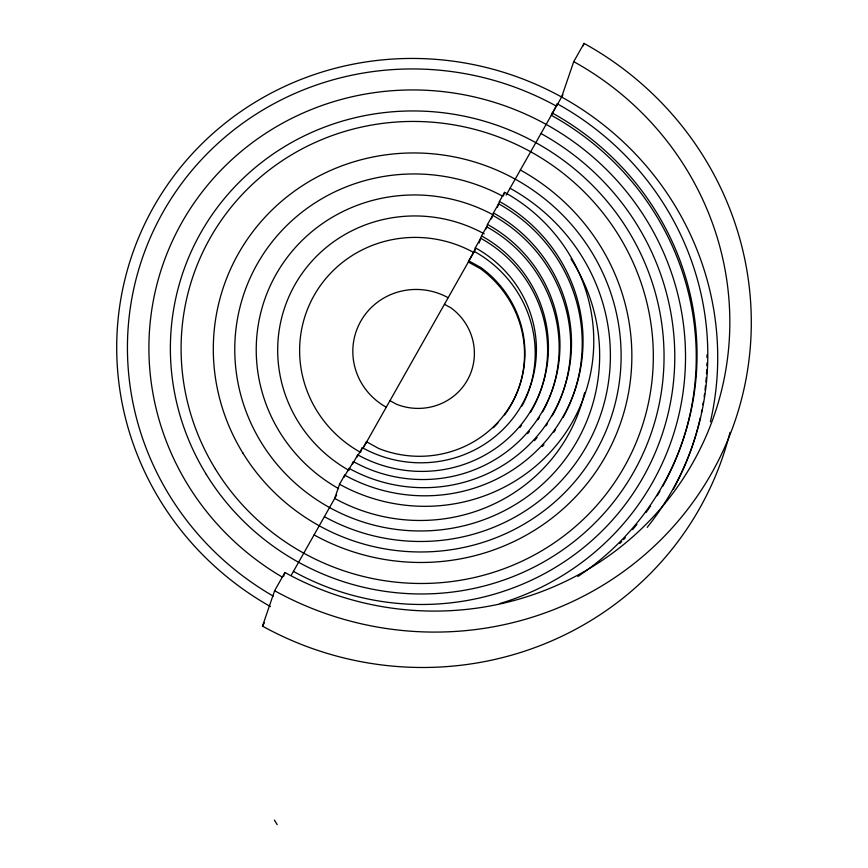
<?xml version="1.0" encoding="UTF-8"?>
<svg xmlns="http://www.w3.org/2000/svg" width="868" height="868" viewBox="0 0 868 868"><rect width="100%" height="100%" fill="white"/><g stroke="black" fill="none" stroke-linecap="round" stroke-linejoin="round"><path stroke-width="1.3" d="M729.988 432.351A322.874 314.086 18.9 0 1 262.494 626.132L274.613 590.728L284.921 572.489A301.359 293.145 18.9 0 0 692.859 462.698A301.359 293.145 18.9 0 0 573.737 61.65L584.045 43.4A322.874 314.086 18.9 0 1 711.684 473.103A322.874 314.086 18.9 0 1 274.613 590.728M283.63 576.276L284.921 572.489M339.54 484.257A172.2 167.513 18.9 0 0 572.652 421.522A172.2 167.513 18.9 0 0 504.579 192.349L499.415 201.474A161.437 157.043 18.9 0 1 563.234 416.325A161.437 157.043 18.9 0 1 344.704 475.132L339.54 484.257L334.69 498.416A172.2 167.513 18.9 0 0 584.641 392.51M343.891 477.498L344.704 475.132M348.242 470.738L349.044 468.373A150.674 146.573 18.9 0 0 553.014 413.483A150.674 146.573 18.9 0 0 493.447 212.953L498.612 203.828A161.437 157.043 18.9 0 1 563.072 417.53M352.592 463.968L353.395 461.613A139.911 136.102 18.9 0 0 542.793 410.64A139.911 136.102 18.9 0 0 487.49 224.432L492.644 215.307A150.674 146.573 18.9 0 1 552.211 415.837M356.943 457.208L357.746 454.854A129.148 125.632 18.9 0 0 532.583 407.797A129.148 125.632 18.9 0 0 481.523 235.912L486.677 226.798A139.911 136.102 18.9 0 1 542.63 411.855M361.11 451.241L362.314 447.693A117.929 114.717 18.9 0 0 521.95 404.738A117.929 114.717 18.9 0 0 475.339 247.792L480.709 238.277A129.148 125.632 18.9 0 1 532.409 409.012M366.079 442.908L366.48 441.725L378.774 448.517A107.621 104.692 18.9 0 0 511.729 403.294A107.621 104.692 18.9 0 0 481.035 267.626L468.742 260.845L474.123 251.329A117.929 114.717 18.9 0 1 521.994 406.007M468.742 260.845L468.34 262.017L480.622 268.809A107.621 104.692 18.9 0 1 504.568 414.893M475.339 247.792L473.722 252.512A117.929 114.717 18.9 0 0 314.086 295.478A117.929 114.717 18.9 0 0 360.697 452.412M479.103 242.997L481.523 235.912M485.874 229.152L487.49 224.432M491.429 218.855L493.447 212.953M497.397 207.365L499.415 201.474M503.364 195.886L504.579 192.349M647.202 527.364A290.596 282.675 18.9 0 0 557.267 103.802L551.299 115.281A279.832 272.216 18.9 0 1 662.577 486.525M273.279 596.121A290.596 282.675 18.9 0 1 164.388 209.752A290.596 282.675 18.9 0 1 556.453 106.167L557.267 103.802M561.618 97.042L573.737 61.65M583.188 45.928L584.045 43.4M344.531 476.358L349.044 468.373M348.882 469.599L353.395 461.613M353.233 462.828L357.746 454.854M357.54 456.156L362.314 447.693M362.9 448.062L366.48 441.725M262.494 626.132L264.425 622.703M291.507 574.811L336.632 494.999M363.692 447.129L475.512 249.333M506.174 195.105L555.813 107.306M556.453 106.167L562.909 94.764M444.449 304.277L451.002 307.89A57.342 55.78 18.9 0 1 467.353 380.173A57.342 55.78 18.9 0 1 396.513 404.26L389.971 400.647M274.407 820.065L277.185 824.6M386.271 407.2A64.579 62.821 18.9 0 1 360.741 321.258A64.579 62.821 18.9 0 1 448.159 297.724M348.99 470.402A139.911 136.102 18.9 0 1 295.174 284.281A139.911 136.102 18.9 0 1 484.257 233.872M338.672 488.641A161.437 157.043 18.9 0 1 276.046 274.429A161.437 157.043 18.9 0 1 493.425 215.004M520.355 170.019A215.253 209.394 18.9 0 1 605.452 456.481A215.253 209.394 18.9 0 1 314.064 534.905M510.037 188.258A193.727 188.454 18.9 0 1 586.627 446.087A193.727 188.454 18.9 0 1 324.382 516.666M540.981 133.531A258.306 251.275 18.9 0 1 643.101 477.291A258.306 251.275 18.9 0 1 293.438 571.394M570.992 258.968A182.964 177.983 18.9 0 1 456.405 527.429A182.964 177.983 18.9 0 1 236.432 325.413A182.964 177.983 18.9 0 1 502.572 196.125M282.447 577.198A269.069 261.745 18.9 0 1 224.541 166.602A269.069 261.745 18.9 0 1 644.881 217.336A269.069 261.745 18.9 0 1 500.109 603.477M659.93 491.158A279.832 272.216 18.9 0 1 657.174 495.747M650.609 505.935A279.832 272.216 18.9 0 1 645.955 512.587M636.884 524.424A279.832 272.216 18.9 0 1 632.555 529.632M625.372 537.693A279.832 272.216 18.9 0 1 623.539 539.657M621.683 541.599A279.832 272.216 18.9 0 1 619.817 543.52M706.975 354.936A290.596 282.675 18.9 0 1 706.986 357.616M706.921 362.998A290.596 282.675 18.9 0 1 706.856 365.688M706.704 369.735A290.596 282.675 18.9 0 1 706.487 373.782M706.216 377.83A290.596 282.675 18.9 0 1 705.89 381.877M705.489 385.924A290.596 282.675 18.9 0 1 705.044 389.971M704.534 393.996A290.596 282.675 18.9 0 1 704.165 396.676M703.34 402.025A290.596 282.675 18.9 0 1 702.885 404.683M701.908 409.989A290.596 282.675 18.9 0 1 701.387 412.625M700.259 417.866A290.596 282.675 18.9 0 1 673.275 489.389M270.458 606.569A301.359 293.145 18.9 0 1 142.081 229.673A301.359 293.145 18.9 0 1 511.046 74.735A301.359 293.145 18.9 0 1 710.393 421.837M497.95 422.966A107.621 104.692 18.9 0 1 493.371 427.696M539.321 417.519A139.911 136.102 18.9 0 1 537.91 419.743M529.317 431.559A139.911 136.102 18.9 0 1 527.614 433.599M531.769 410.152A129.148 125.632 18.9 0 1 530.457 412.419M521.505 425.483A129.148 125.632 18.9 0 1 519.856 427.555M547.415 423.725A150.674 146.573 18.9 0 1 545.939 425.938M537.075 437.613A150.674 146.573 18.9 0 1 534.471 440.629M555.422 429.91A161.437 157.043 18.9 0 1 553.892 432.101M543.932 444.666A161.437 157.043 18.9 0 1 542.164 446.64M552.113 112.927A279.832 272.216 18.9 0 1 577.838 576.515M242.942 453.15A204.49 198.924 18.9 0 0 596.034 451.284A204.49 198.924 18.9 0 0 412.658 152.952A204.49 198.924 18.9 0 0 242.942 453.15M206.248 474.351A247.543 240.805 18.9 0 0 633.683 472.084A247.543 240.805 18.9 0 0 411.703 110.952A247.543 240.805 18.9 0 0 206.248 474.351M215.416 469.056A236.78 230.335 18.9 0 0 624.276 466.886A236.78 230.335 18.9 0 0 411.942 121.444A236.78 230.335 18.9 0 0 215.416 469.056"/></g></svg>
